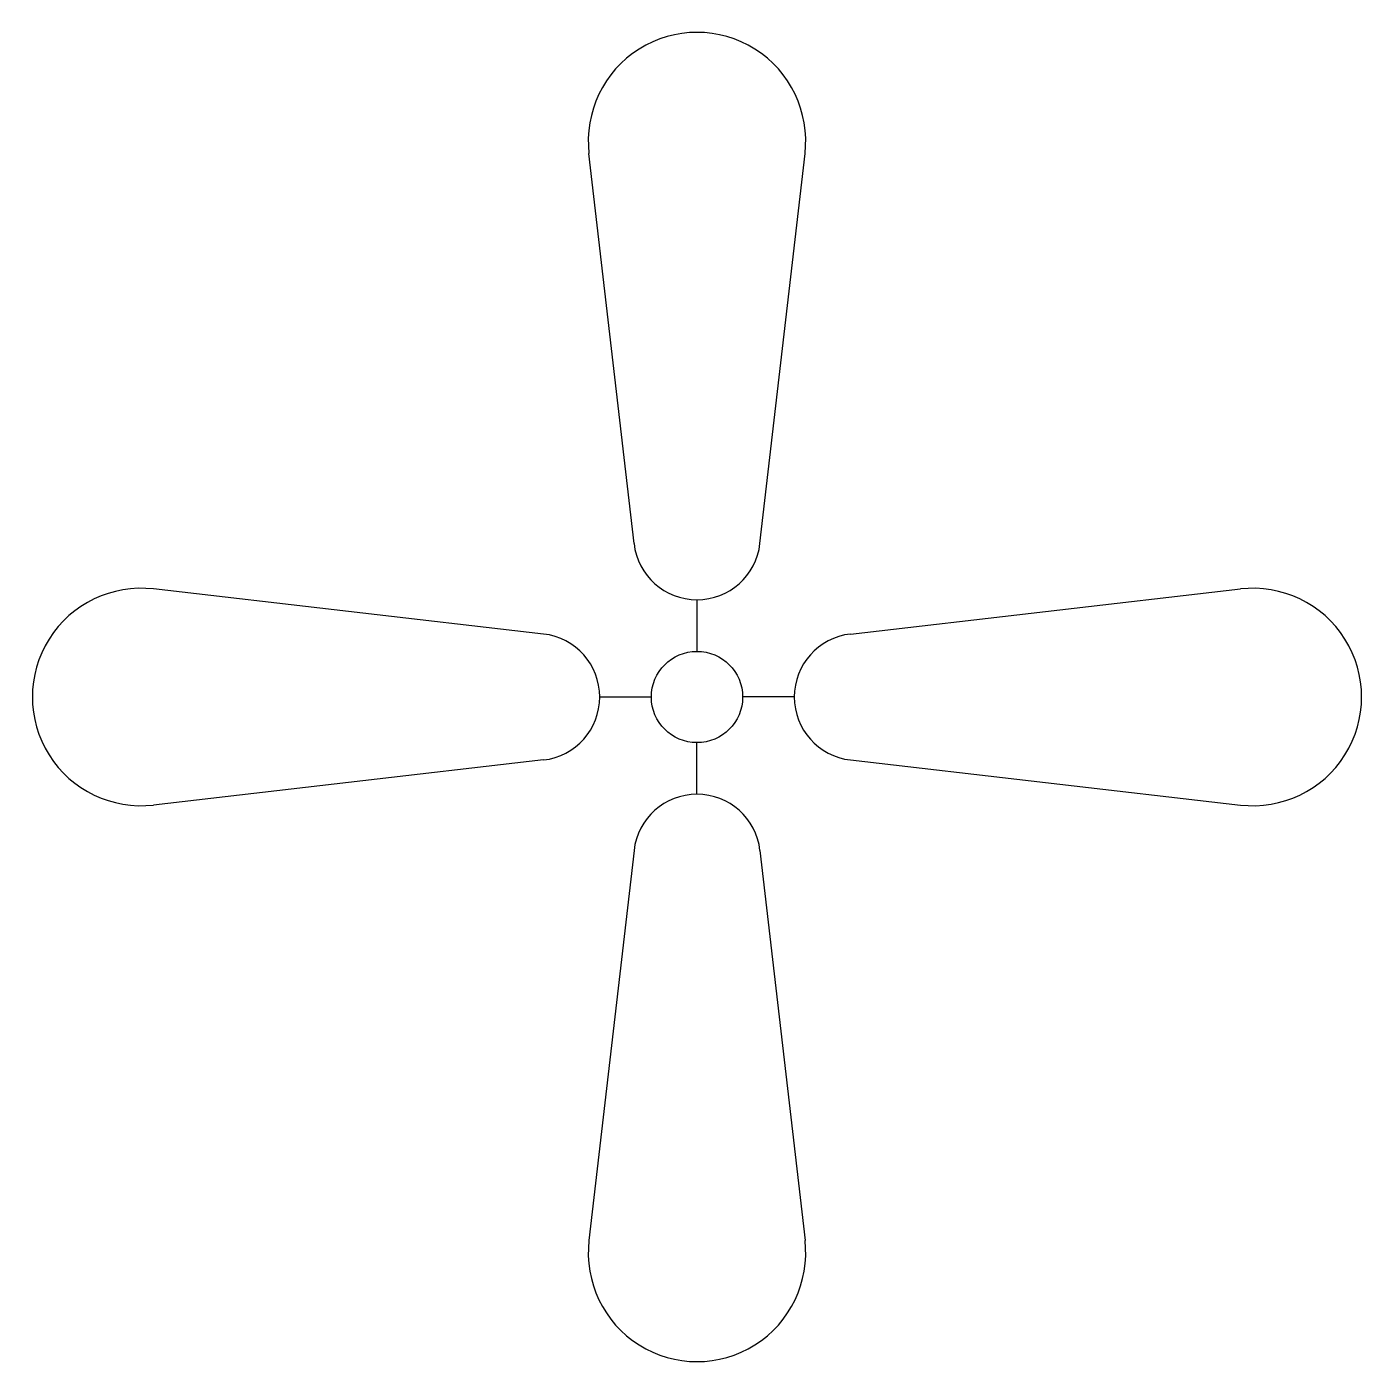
# Model space of a CAD drawing. Header units: millimetres. Extents: x 4164 to 4993, y 8831 to 9659.
import ezdxf

# ---------------------------------------------------------------- set-up
doc = ezdxf.new("R2010")
doc.units = ezdxf.units.MM
doc.header["$LTSCALE"] = 20
doc.layers.add('Electrical', color=50, linetype='Continuous')

# ---------------------------------------------------------------- blocks, each defined once
blk = doc.blocks.new('*U0')
at = {"layer": 'Electrical', "lineweight": -3}
for p, q in [((-124.68, 38.92), (116.38, 66.76)), ((-159.37, 0), (-191.29, 0)), ((-124.68, -38.92), (116.38, -66.76))]:
    blk.add_line(p, q, dxfattribs=at)
for centre, radius, start, end in [((124.09, 0), 67.2, 263.41351, 96.58649), ((-120.19, 0), 39.18, 96.58649, 263.41351)]:
    blk.add_arc(centre, radius, start, end, dxfattribs=at)
blk = doc.blocks.new('*U1')
at = {"layer": 'Electrical', "color": 0, "linetype": 'ByBlock', "lineweight": -2, "transparency": 16777216}
for p, rotation in [((4403.59, 5209.53), 90), ((4184.11, 4990.05), 180), ((4403.59, 4770.57), 269.9999999999999)]:
    blk.add_blockref('*U0', p, dxfattribs=dict(at, rotation=rotation))
blk.add_blockref('*U0', (4623.08, 4990.05), dxfattribs=at)

msp = doc.modelspace()

# ---------------------------------------------------------------- linework, layer by layer
at = {"layer": 'Electrical', "lineweight": -3}
msp.add_circle((4578.47, 9244.82), 28.2, dxfattribs=at)

# ---------------------------------------------------------------- block references
msp.add_blockref('*U1', (174.88, 4254.78), dxfattribs=at)

doc.saveas('drawing.dxf')
